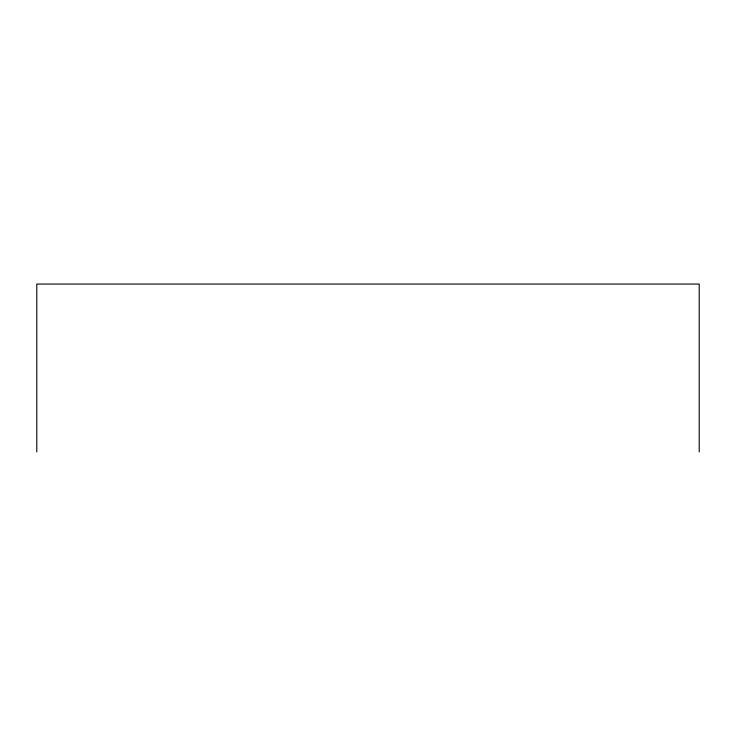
<?xml version="1.0" encoding="UTF-8"?>
<svg xmlns="http://www.w3.org/2000/svg" width="736" height="736" viewBox="0 0 736 736"><rect width="100%" height="100%" fill="white"/><g stroke="black" fill="none" stroke-linecap="round" stroke-linejoin="round"><path stroke-width="1.1" d="M699.2 451.95L699.2 284.05L36.8 284.05L36.8 451.95"/></g></svg>
